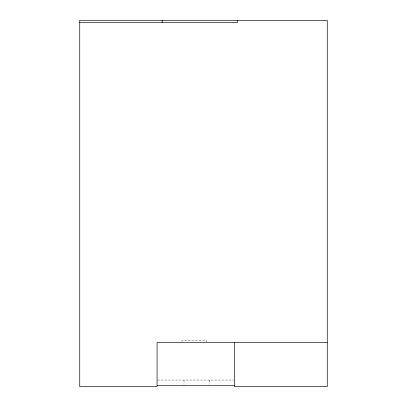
<?xml version="1.0" encoding="UTF-8"?>
<svg xmlns="http://www.w3.org/2000/svg" width="407" height="407" viewBox="0 0 407 407"><rect width="100%" height="100%" fill="white"/><g stroke="black" fill="none" stroke-linecap="round" stroke-linejoin="round"><path stroke-width="0.31" stroke-dasharray="2.04 1.53" d="M157.621 380.046L233.771 380.046M209.193 380.046L209.193 384.325M206.451 342.073L206.451 340.42L181.96 340.42L181.96 342.073M184 380.046L184 384.325"/><path stroke-width="0.61" d="M79.741 22.416L237.693 22.416L237.693 20.35M327.259 342.623L157.066 342.623L157.066 386.65L79.741 386.65L79.741 20.35L327.259 20.35L327.259 386.65L234.386 386.65L234.386 342.623M157.066 385.551L234.386 385.551M162.154 20.35L162.154 22.416"/></g></svg>
